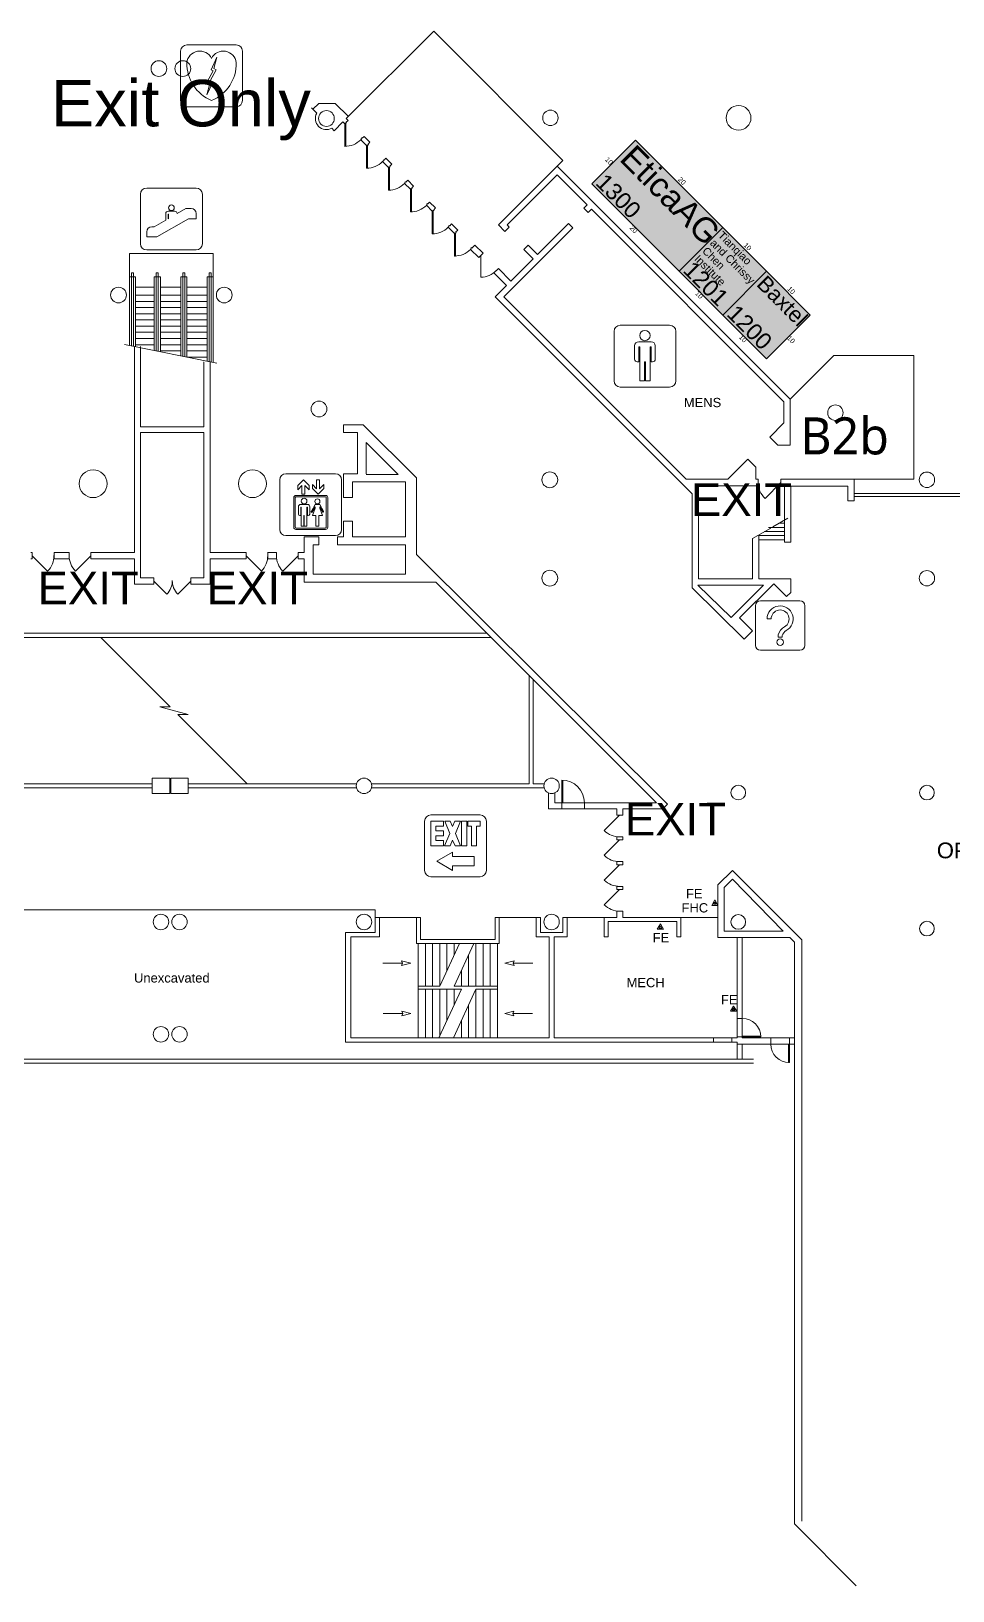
# Model space of a CAD drawing. Header units: inches. Extents: x -357 to 23496, y 116 to 10306.
# Drawn here: x 4806 to 6594, y 546 to 3572 of the extents above; entities that cross this region are included whole.
import ezdxf
from ezdxf.enums import TextEntityAlignment as Align

# ---------------------------------------------------------------- set-up
doc = ezdxf.new("R2010")
doc.units = ezdxf.units.IN
doc.header["$MEASUREMENT"] = 0
for name, color, linetype, true_color in [('BOOTH_DIMENSION', 7, 'Continuous', 0x000000), ('BOOTH_NUMBER', 7, 'Continuous', 0x000000), ('BOOTHLAYER', 7, 'Continuous', 0x000000), ('Building', 7, 'Continuous', 0xffffff), ('Columns', 7, 'Continuous', 0xffffff), ('COMPANY_NAME', 7, 'Continuous', 0x000000), ('DRAWINGLAYER', 7, 'Continuous', 0xffffff), ('Exit Text', 7, 'Continuous', 0xffffff), ('Fire', 7, 'Continuous', 0xffffff), ('HIGHLIGHT_SCHEME', 7, 'Continuous', 0x000000), ('Symbols', 7, 'Continuous', 0xffffff), ('Text', 7, 'Continuous', 0xffffff)]:
    doc.layers.add(name, color=color, linetype=linetype, true_color=true_color)
doc.styles.add('Arial', font='Arial.ttf')
doc.styles.add('Trebuchet MS', font='trebuc.ttf')

msp = doc.modelspace()

# ---------------------------------------------------------------- hatches: boundary and pattern name
at = {"layer": 'HIGHLIGHT_SCHEME', "true_color": 0xe3923d, "transparency": 33554687}
for points in [[(5978.3, 3360.8), (6148, 3191), (6063.2, 3106.2), (5893.5, 3275.9)], [(6148, 3191), (6232.9, 3106.2), (6148, 3021.3), (6063.2, 3106.2)], [(6232.9, 3106.2), (6317.7, 3021.3), (6232.9, 2936.5), (6148, 3021.3)]]:
    msp.add_hatch(color=33, dxfattribs=at).paths.add_polyline_path(points, flags=0)

# ---------------------------------------------------------------- linework, layer by layer
at = {"layer": 'BOOTHLAYER', "color": 7, "lineweight": 5}
for points in [[(5978.3, 3360.8), (6148, 3191), (6063.2, 3106.2), (5893.5, 3275.9)], [(6148, 3191), (6232.9, 3106.2), (6148, 3021.3), (6063.2, 3106.2)], [(6232.9, 3106.2), (6317.7, 3021.3), (6232.9, 2936.5), (6148, 3021.3)]]:
    msp.add_lwpolyline(points, close=True, dxfattribs=at)
at = {"layer": 'Building', "color": 18, "lineweight": 5, "true_color": 0x000000, "transparency": 33554687}
for points in [[(5586.9, 3572), (5417.2, 3402.3)], [(5837.5, 3321.4), (5586.9, 3572)], [(5360, 3412.9), (5349.6, 3423.2)], [(5352.4, 3420.4), (5364, 3432), (5396, 3432), (5421.5, 3406.5)], [(5410.9, 3395.9), (5393.9, 3378.9)], [(5414.3, 3392.4), (5410.9, 3395.9)], [(5415.7, 3393.9), (5414.3, 3392.4)], [(5416.3, 3392.4), (5414.3, 3392.4)], [(5414.3, 3392.4), (5414.3, 3348.4)], [(5416.4, 3393.2), (5415.7, 3393.9)], [(5416.3, 3348.5), (5416.3, 3392.4)], [(5417.9, 3394.6), (5416.4, 3393.2)], [(5420.7, 3398.8), (5417.1, 3395.3)], [(5417.1, 3395.3), (5417.9, 3394.6)], [(5417.2, 3402.3), (5420.7, 3398.8)], [(5393.9, 3378.9), (5389.2, 3383.6)], [(5445.4, 3361.3), (5446.8, 3362.7)], [(5456.7, 3350), (5445.4, 3361.3)], [(5446.1, 3363.5), (5447.6, 3364.9)], [(5446.8, 3362.7), (5446.1, 3363.5)], [(5447.6, 3364.9), (5448.3, 3364.2)], [(5448.3, 3364.2), (5451.8, 3367.7)], [(5451.8, 3367.7), (5463.1, 3356.4)], [(5458.2, 3351.4), (5456.7, 3350)], [(5458.7, 3306.1), (5458.7, 3350), (5456.7, 3350), (5456.7, 3306)], [(5458.9, 3350.7), (5458.2, 3351.4)], [(5460.3, 3352.1), (5458.9, 3350.7)], [(5463.1, 3356.4), (5459.6, 3352.8)], [(5459.6, 3352.8), (5460.3, 3352.1)], [(5458.7, 3306), (5456.7, 3306)], [(5487.9, 3318.9), (5489.3, 3320.3)], [(5499.2, 3307.6), (5487.9, 3318.9)], [(5488.6, 3321), (5490, 3322.4)], [(5489.3, 3320.3), (5488.6, 3321)], [(5490, 3322.4), (5490.7, 3321.7)], [(5490.7, 3321.7), (5494.2, 3325.3)], [(5494.2, 3325.3), (5505.5, 3314)], [(5500.6, 3309), (5499.2, 3307.6)], [(5501.2, 3263.6), (5501.2, 3307.6), (5499.2, 3307.6), (5499.2, 3263.6)], [(5501.3, 3308.3), (5500.6, 3309)], [(5502.7, 3309.7), (5501.3, 3308.3)], [(5505.5, 3314), (5502, 3310.4)], [(5502, 3310.4), (5502.7, 3309.7)], [(5712.4, 3196.2), (5837.5, 3321.4)], [(5826.3, 3310.2), (6278.6, 2857.9)], [(5530.3, 3276.5), (5531.7, 3277.9)], [(5541.6, 3265.2), (5530.3, 3276.5)], [(5531, 3278.6), (5532.4, 3280)], [(5531.7, 3277.9), (5531, 3278.6)], [(5532.4, 3280), (5533.1, 3279.3)], [(5533.1, 3279.3), (5536.6, 3282.8)], [(5536.6, 3282.8), (5548, 3271.5)], [(5548, 3271.5), (5544.4, 3268)], [(5826.3, 3293.2), (5729.3, 3196.2)], [(5884.5, 3235.1), (5826.3, 3293.2)], [(5501.2, 3263.6), (5499.2, 3263.6)], [(5543, 3266.6), (5541.6, 3265.2)], [(5543.6, 3221.2), (5543.6, 3265.2), (5541.6, 3265.2), (5541.6, 3221.2)], [(5543.7, 3265.9), (5543, 3266.6)], [(5545.1, 3267.3), (5543.7, 3265.9)], [(5544.4, 3268), (5545.1, 3267.3)], [(5575.5, 3236.9), (5579.1, 3240.4)], [(5579.1, 3240.4), (5590.4, 3229.1)], [(5543.6, 3221.2), (5541.6, 3221.2)], [(5572.7, 3234.1), (5574.1, 3235.5)], [(5584, 3222.7), (5572.7, 3234.1)], [(5573.4, 3236.2), (5574.8, 3237.6)], [(5574.1, 3235.5), (5573.4, 3236.2)], [(5574.8, 3237.6), (5575.5, 3236.9)], [(5585.4, 3224.2), (5584, 3222.7)], [(5586, 3178.8), (5586, 3222.7), (5584, 3222.7), (5584, 3178.7)], [(5586.1, 3223.4), (5585.4, 3224.2)], [(5587.6, 3224.9), (5586.1, 3223.4)], [(5590.4, 3229.1), (5586.9, 3225.6)], [(5586.9, 3225.6), (5587.6, 3224.9)], [(5878.1, 3228.7), (5884.5, 3235.1)], [(5886.6, 3220.2), (5878.1, 3228.7)], [(5893, 3226.6), (5886.6, 3220.2)], [(6266.6, 2853), (5893, 3226.6)], [(5586, 3178.7), (5584, 3178.7)], [(5615.1, 3191.6), (5616.6, 3193)], [(5627.2, 3179.6), (5615.1, 3191.6)], [(5615.8, 3193.7), (5617.3, 3195.2)], [(5616.6, 3193), (5615.8, 3193.7)], [(5617.3, 3195.2), (5618, 3194.5)], [(5618, 3194.5), (5621.5, 3198)], [(5621.5, 3198), (5633.5, 3186)], [(5628.6, 3181), (5627.2, 3179.6)], [(5629.2, 3135.6), (5629.2, 3179.6), (5627.2, 3179.6), (5627.2, 3135.6)], [(5629.3, 3180.3), (5628.6, 3181)], [(5630.7, 3181.7), (5629.3, 3180.3)], [(5633.5, 3186), (5630, 3182.4)], [(5630, 3182.4), (5630.7, 3181.7)], [(6217.8, 2594.6), (6217.8, 2509.2), (6279.8, 2509.2), (6279.8, 2483.2), (6271.6, 2475), (6246.7, 2499.9), (6180.4, 2433.5), (6205.3, 2408.6), (6189.1, 2392.4), (6088.2, 2492), (6088.2, 2674.5), (5706, 3056.6), (5728.1, 3078.7), (5703.9, 3102.9), (5712.4, 3111.3), (5736.6, 3087.1), (5779.8, 3130.4), (5761.8, 3148.5), (5770.3, 3156.9), (5788.3, 3138.9), (5848.4, 3199), (5856.9, 3190.5), (5723, 3056.6), (6076.8, 2702.8), (6157.6, 2702.8), (6196.5, 2741.7), (6212.2, 2726.1), (6212.2, 2702.8), (6216.6, 2702.8), (6216.6, 2689.6), (6100.6, 2689.6), (6100.6, 2509.2), (6205.8, 2509.2), (6205.8, 2587.7), (6240.9, 2607.9), (6236.6, 2609.1), (6267.8, 2609.1)], [(5725.1, 3183.5), (5712.4, 3196.2)], [(5733.6, 3192), (5725.1, 3183.5)], [(5729.3, 3196.2), (5733.6, 3192)], [(5659.7, 3149.9), (5658.3, 3148.5)], [(5658.3, 3148.5), (5674.2, 3132.6)], [(5660.4, 3152), (5659, 3150.6)], [(5659, 3150.6), (5659.7, 3149.9)], [(5661.1, 3151.3), (5660.4, 3152)], [(5666.8, 3157), (5661.1, 3151.3)], [(5682.7, 3141), (5666.8, 3157)], [(5159.3, 2929.2), (5159.3, 3140.7), (4996.6, 3140.7), (4996.6, 2961.9)], [(5629.2, 3135.6), (5627.2, 3135.6)], [(5674.2, 3132.6), (5682.7, 3141)], [(5678.4, 3136.8), (5678.4, 3094.8)], [(4996.6, 3095.5), (5008.6, 3095.5), (5008.6, 2959.5)], [(5000.6, 2961.1), (5000.6, 3103.4), (5004.6, 3103.4), (5004.6, 2960.3)], [(5056.5, 2949.9), (5056.5, 3095.5), (5044.5, 3095.5), (5044.5, 2952.3)], [(5052.5, 2950.7), (5052.5, 3103.4), (5048.5, 3103.4), (5048.5, 2951.5)], [(5108, 2939.6), (5108, 3095.5), (5096, 3095.5), (5096, 2942)], [(5104, 2940.4), (5104, 3103.4), (5100, 3103.4), (5100, 2941.2)], [(5159.3, 3095.5), (5147.3, 3095.5), (5147.3, 2931.7)], [(5155.3, 2930.1), (5155.3, 3103.4), (5151.3, 3103.4), (5151.3, 2930.9)], [(5008.6, 3075.1), (5044.5, 3075.1)], [(5044.5, 3060), (5008.6, 3060)], [(5056.5, 3075.1), (5096, 3075.1)], [(5096, 3060), (5056.5, 3060)], [(5108, 3075.1), (5147.3, 3075.1)], [(5147.3, 3060), (5108, 3060)], [(5044.5, 3047.7), (5008.6, 3047.7)], [(5044.5, 3035.7), (5008.6, 3035.7)], [(5096, 3047.7), (5056.5, 3047.7)], [(5096, 3035.7), (5056.5, 3035.7)], [(5147.3, 3047.7), (5108, 3047.7)], [(5147.3, 3035.7), (5108, 3035.7)], [(5044.5, 3023.7), (5008.6, 3023.7)], [(5044.5, 3011.7), (5008.6, 3011.7)], [(5044.5, 2999.7), (5008.6, 2999.7)], [(5096, 3023.7), (5056.5, 3023.7)], [(5096, 3011.7), (5056.5, 3011.7)], [(5096, 2999.7), (5056.5, 2999.7)], [(5147.3, 3023.7), (5108, 3023.7)], [(5147.3, 3011.7), (5108, 3011.7)], [(5147.3, 2999.7), (5108, 2999.7)], [(5044.5, 2987.7), (5008.6, 2987.7)], [(5044.5, 2975.7), (5008.6, 2975.7)], [(5096, 2987.7), (5056.5, 2987.7)], [(5096, 2975.7), (5056.5, 2975.7)], [(5147.3, 2987.7), (5108, 2987.7)], [(5147.3, 2975.7), (5108, 2975.7)], [(5006.2, 2960), (5006.2, 2560.3), (4921.5, 2560.3), (4921.5, 2548.3), (5006.2, 2548.3), (5006.2, 2499.2), (5043.7, 2499.2), (5043.7, 2511.2), (5018.2, 2511.2), (5018.2, 2793.2), (5141.2, 2793.2), (5141.2, 2511.2), (5115.7, 2511.2), (5115.7, 2499.2), (5153.2, 2499.2), (5153.2, 2548.3), (5222.9, 2548.3), (5222.9, 2560.3), (5153.2, 2560.3), (5153.2, 2930.5)], [(4986.9, 2963.9), (5166, 2927.9)], [(5044.5, 2963.7), (5008.6, 2963.7)], [(5018.2, 2960), (5018.2, 2804.6), (5141.2, 2804.6), (5141.2, 2930.5)], [(5096, 2963.7), (5056.5, 2963.7)], [(5096, 2951.7), (5056.5, 2951.7)], [(5147.3, 2963.7), (5108, 2963.7)], [(5147.3, 2951.7), (5108, 2951.7)], [(5147.3, 2939.7), (5108, 2939.7)], [(6363.5, 2942.8), (6278.6, 2857.9)], [(6518.6, 2942.8), (6363.5, 2942.8)], [(6518.6, 2702.8), (6518.6, 2942.8)], [(6266.6, 2811.8), (6266.6, 2853)], [(6278.6, 2857.9), (6278.6, 2768.5)], [(5809.7, 2094), (5809.7, 2063), (5942.2, 2063), (5942.2, 2050.7), (5954.2, 2050.7), (5954.2, 2063), (6031.4, 2063), (6040.4, 2072.1), (5553.3, 2556.7), (5553.3, 2705.4), (5450.3, 2808.5), (5412.1, 2808.5), (5412.1, 2793.2), (5438.8, 2793.2), (5438.8, 2713), (5412.1, 2713), (5412.1, 2667.2), (5429.3, 2667.2), (5429.3, 2697.8), (5532.3, 2697.8), (5532.3, 2590.9), (5429.3, 2590.9), (5429.3, 2621.4), (5412.1, 2621.4), (5412.1, 2590.9), (5400.2, 2590.9), (5400.2, 2575.6), (5532.3, 2575.6), (5532.3, 2518.3), (5352.9, 2518.3), (5352.9, 2575.6), (5364.2, 2575.6), (5364.2, 2590.9), (5335.7, 2590.9), (5335.7, 2560.3), (5323.7, 2560.3), (5323.7, 2548.3), (5335.7, 2548.3), (5335.7, 2503.1), (5591.2, 2503.1), (6019.3, 2075), (5821.7, 2075), (5821.7, 2094)], [(6239, 2784.1), (6266.6, 2811.8)], [(6254.6, 2768.5), (6239, 2784.1)], [(5456, 2712.1), (5518, 2712.1), (5456, 2774.1), (5456, 2713)], [(6278.6, 2768.5), (6254.6, 2768.5)], [(6260.6, 2696.2), (6229.9, 2665.5)], [(6260.6, 2689.6), (6260.6, 2702.8)], [(6260.6, 2702.8), (6518.6, 2702.8)], [(6403.1, 2702.8), (6403.1, 2660.5)], [(6267.8, 2689.6), (6260.6, 2689.6)], [(6267.8, 2580.7), (6267.8, 2689.6)], [(6390.6, 2688.9), (6279.6, 2688.9)], [(6279.6, 2688.9), (6279.6, 2580.7)], [(6390.6, 2660.5), (6390.6, 2688.9)], [(7050.8, 2675.2), (6403.1, 2675.2)], [(7050.8, 2669.3), (6403.1, 2669.3)], [(6403.1, 2660.5), (6390.6, 2660.5)], [(6249, 2609.1), (6244.8, 2610.2), (6274, 2627.1)], [(6267.8, 2617.1), (6256.7, 2617.1)], [(6267.8, 2593.2), (6217.8, 2593.2)], [(6267.8, 2585.4), (6217.8, 2585.4)], [(6267.8, 2601.1), (6229, 2601.1)], [(6279.6, 2580.7), (6267.8, 2580.7)], [(4805.1, 2548.3), (4808.1, 2548.3), (4808.1, 2560.3), (4805.1, 2560.3)], [(4808.1, 2554.3), (4837.8, 2524.6)], [(4850.2, 2560.3), (4879.5, 2560.3), (4879.5, 2548.3), (4850.2, 2548.3), (4850.2, 2560.3)], [(4891.8, 2524.6), (4921.5, 2554.3)], [(5222.9, 2554.3), (5252.6, 2524.6)], [(5264.7, 2560.3), (5281.7, 2560.3), (5281.7, 2548.3), (5264.7, 2548.3)], [(5264.9, 2560.3), (5264.9, 2548.3)], [(5323.7, 2554.3), (5294, 2524.6)], [(5043.7, 2505.2), (5069.2, 2479.8)], [(5090.2, 2479.8), (5115.7, 2505.2)], [(6099.6, 2497.2), (6227.1, 2497.2), (6164.2, 2434.3), (6099.6, 2497.2)], [(5698.6, 2395.7), (4170.7, 2395.7), (4170.7, 2403.7), (5690.6, 2403.7)], [(5466.7, 2111.7), (5772.1, 2111.7), (5772.1, 2322.2)], [(5800.7, 2111.7), (5779.7, 2111.7), (5779.7, 2314.6)], [(5835.3, 2063), (5835.3, 2119)], [(5837.3, 2075), (5837.3, 2119)], [(5040.7, 2111.7), (4714.7, 2111.7)], [(5040.7, 2103.7), (4714.7, 2103.7)], [(5110.7, 2111.7), (5436.7, 2111.7)], [(5110.7, 2103.7), (5436.7, 2103.7)], [(5466.7, 2103.7), (5800.7, 2103.7)], [(5879.3, 2075), (5879.3, 2063)], [(5947.5, 2050.7), (5917.8, 2021)], [(5947.5, 2002.7), (5917.8, 1973)], [(5954.2, 2002.7), (5942.2, 2002.7), (5942.2, 2008.7), (5954.2, 2008.7), (5954.2, 2002.7)], [(5947.5, 1954.7), (5917.8, 1925)], [(5954.2, 1954.7), (5942.2, 1954.7), (5942.2, 1960.7), (5954.2, 1960.7), (5954.2, 1954.7)], [(6406.8, 555.6), (6287.1, 676.2), (6287.1, 1804.5), (6278.3, 1813.4), (6138.4, 1813.4), (6138.4, 1915.5), (6166.5, 1943.6), (6301.2, 1808.9), (6301.2, 680.9)], [(5947.5, 1906.7), (5917.8, 1877)], [(5954.2, 1912.7), (5942.2, 1912.7), (5942.2, 1906.7), (5954.2, 1906.7), (5954.2, 1912.7)], [(6150.4, 1826), (6265.1, 1826), (6166.7, 1926.8), (6150.4, 1910.6), (6150.4, 1826)], [(6207.2, 1577.7), (4286.7, 1577.7), (4291.7, 1610.7), (4735.6, 1610.7), (4735.6, 1823.1), (4677.9, 1823.1), (4677.9, 1867.1), (5473.6, 1867.1), (5473.6, 1823.1), (5415.9, 1823.1), (5415.9, 1610.7), (6175.7, 1610.7), (6175.7, 1577.7)], [(5785.9, 1852.4), (5785.9, 1815.1), (5810.7, 1815.1), (5810.7, 1618.7), (5425.9, 1618.7), (5425.9, 1815.1), (5481.6, 1815.1), (5481.6, 1852.4)], [(6138.4, 1852.4), (5954.2, 1852.4), (5954.2, 1864.7), (5942.2, 1864.7), (5942.2, 1852.4), (5837.6, 1852.4), (5837.6, 1823.1), (5793.9, 1823.1), (5793.9, 1852.4), (5705.9, 1852.4), (5705.9, 1809.7), (5561.6, 1809.7), (5561.6, 1852.4), (5473.6, 1852.4)], [(5713.9, 1852.4), (5713.9, 1801.7), (5553.6, 1801.7), (5553.6, 1852.4)], [(5845.6, 1852.4), (5845.6, 1815.1), (5820.7, 1815.1), (5820.7, 1618.7), (6175.7, 1618.7), (6175.7, 1813.4)], [(6066.4, 1852.4), (6066.4, 1815.1), (6058.8, 1815.1), (6058.8, 1844.7), (5925.2, 1844.7), (5925.2, 1815.1), (5917.6, 1815.1), (5917.6, 1852.4)], [(5556.7, 1801.7), (5556.7, 1618.6)], [(5636.8, 1801.7), (5598.7, 1719.2), (5556.7, 1719.2)], [(5570.7, 1801.7), (5570.7, 1719.2)], [(5584.7, 1801.7), (5584.7, 1719.2)], [(5598.7, 1801.7), (5598.7, 1719.2)], [(5612.7, 1801.7), (5612.7, 1749.5)], [(5626.7, 1801.7), (5626.7, 1779.8)], [(5710.7, 1719.2), (5626.7, 1719.2), (5664.8, 1801.7)], [(5668.7, 1801.7), (5668.7, 1719.2)], [(5682.7, 1801.7), (5682.7, 1719.2)], [(5696.7, 1801.7), (5696.7, 1719.2)], [(5710.7, 1801.7), (5710.7, 1618.6)], [(6185.7, 1813.4), (6185.7, 1618.7), (6287.1, 1618.7)], [(5526.6, 1764), (5488.4, 1764)], [(5524.4, 1768.5), (5542.4, 1764), (5524.4, 1759.5), (5526.6, 1764), (5524.4, 1768.5)], [(5654.7, 1779.8), (5654.7, 1719.2)], [(5743, 1759.5), (5725, 1764), (5743, 1768.5), (5740.9, 1764), (5743, 1759.5)], [(5740.9, 1764), (5779, 1764)], [(5640.7, 1749.5), (5640.7, 1719.2)], [(5597.1, 1618.6), (5640.7, 1713.2), (5556.7, 1713.2)], [(5570.7, 1713.2), (5570.7, 1618.6)], [(5584.7, 1713.2), (5584.7, 1618.6)], [(5598.7, 1713.2), (5598.7, 1622.2)], [(5612.7, 1713.2), (5612.7, 1652.5)], [(5668.7, 1618.6), (5668.7, 1713.2), (5625.1, 1618.6)], [(5626.7, 1713.2), (5626.7, 1682.8)], [(5710.7, 1713.2), (5668.7, 1713.2)], [(5682.7, 1713.2), (5682.7, 1618.6)], [(5696.7, 1713.2), (5696.7, 1618.6)], [(5526.9, 1666.1), (5488.8, 1666.1)], [(5524.8, 1670.6), (5542.8, 1666.1), (5524.8, 1661.6), (5526.9, 1666.1), (5524.8, 1670.6)], [(5654.7, 1682.8), (5654.7, 1618.6)], [(5742.7, 1661.6), (5724.7, 1666.1), (5742.7, 1670.6), (5740.6, 1666.1), (5742.7, 1661.6)], [(5740.6, 1666.1), (5778.7, 1666.1)], [(5640.7, 1652.5), (5640.7, 1618.6)], [(6185.7, 1656.5), (6175.7, 1656.5)], [(6129.7, 1610.7), (6129.7, 1618.7)], [(6165.7, 1610.7), (6165.7, 1618.7)], [(6175.7, 1620.5), (6221.7, 1620.5), (6221.7, 1622.2), (6185.7, 1622.2)], [(6175.7, 1606.7), (6287.1, 1606.7)], [(6185.7, 1606.7), (6185.7, 1577.7)], [(6241.1, 1606.7), (6241.1, 1618.7)], [(6277.1, 1618.7), (6277.1, 1570.7), (6275.4, 1570.7), (6275.4, 1606.7)], [(6207.2, 1569.7), (4285.5, 1569.7), (4131.4, 545.9)]]:
    msp.add_lwpolyline(points, dxfattribs=at).dxf.unprotected_set("ltscale", 0)
for centre, radius, start, end in [((5378.8, 3402.5), 21.5, 151.1819, -61.1819), ((5414.3, 3392.4), 44, -90, -45), ((5456.7, 3350), 44, -90, -45), ((5499.2, 3307.6), 44, -90, -45), ((5541.6, 3265.2), 44, -90, -45), ((5584, 3222.7), 44, -90, -45), ((5627.2, 3179.6), 44, -90, -45), ((5678.4, 3136.8), 42, -90, -43.7874), ((6258.6, 2696.2), 42, 179.5736, -133.0693), ((4808.1, 2554.3), 42, -45, 0.3042), ((4921.5, 2554.3), 42, 179.6977, -135), ((5222.9, 2554.3), 42, -45, 0.3042), ((5323.7, 2554.3), 42, 179.6977, -135), ((5043.7, 2505.2), 36, -45, 1.6015), ((5115.7, 2505.2), 36, 178.3887, -135), ((5835.3, 2075), 44, 0, 90), ((5947.5, 2050.7), 42, -135, -89.5736), ((5947.5, 2002.7), 42, -135, -89.5736), ((5947.5, 1954.7), 42, -135, -89.5736), ((5947.5, 1906.7), 42, -135, -89.5736), ((6185.7, 1620.5), 36, 0, 90), ((6277.1, 1606.7), 36, 180, -90)]:
    msp.add_arc(centre, radius, start, end, dxfattribs=at).dxf.unprotected_set("ltscale", 0)
at = {"layer": 'Columns', "color": 6, "lineweight": 5, "transparency": 33554687}
for points in [[(5040.7, 2092.7), (5040.7, 2122.7), (5074.7, 2122.7), (5074.7, 2092.7), (5040.7, 2092.7)], [(5076.7, 2092.7), (5076.7, 2122.7), (5110.7, 2122.7), (5110.7, 2092.7), (5076.7, 2092.7)]]:
    msp.add_lwpolyline(points, dxfattribs=at).dxf.unprotected_set("ltscale", 0)
for centre, radius in [((5053.7, 3499.4), 15.3), ((5100.1, 3499.4), 15.3), ((6178.5, 3403.8), 24), ((5378.8, 3402.5), 15.3), ((5813.4, 3403.8), 15), ((4975.4, 3060), 15.3), ((5180.5, 3060), 15.3), ((5364.4, 2839), 15.3), ((6366.4, 2831.7), 15), ((4926.1, 2693.9), 27), ((5235.3, 2693.9), 27), ((5812.2, 2701.6), 15.3), ((6544, 2701.6), 15), ((5812.2, 2510.7), 15.3), ((6544, 2510.6), 14.9), ((5451.7, 2107.7), 15), ((5815.7, 2107.7), 15), ((6178, 2094.7), 14.2), ((6544, 2094.7), 14.3), ((5057.7, 1843.7), 15), ((5093.7, 1843.7), 15), ((5451.7, 1843.7), 15), ((5815.7, 1843.7), 15), ((6178, 1843.7), 14.2), ((6544, 1830.7), 14.2), ((5057.7, 1625.7), 15), ((5093.7, 1625.7), 15)]:
    msp.add_circle(centre, radius, dxfattribs=at).dxf.unprotected_set("ltscale", 0)
at = {"layer": 'Exit Text', "color": 1, "lineweight": 5, "transparency": 33554687}
for points in [[(5569.2, 2039.4), (5569.2, 1943.4)], [(5677.2, 2051.4), (5581.2, 2051.4)], [(5591.2, 2020.5), (5591.2, 2029.4), (5606.2, 2029.4), (5606.2, 2039.4), (5581.2, 2039.4), (5581.2, 1991.4), (5606.2, 1991.4), (5606.2, 2001.4), (5591.2, 2001.4), (5591.2, 2010.5), (5606.2, 2010.5), (5606.2, 2020.5), (5591.2, 2020.5)], [(5629.1, 2015.6), (5638.9, 2039.4), (5628.1, 2039.4), (5623.7, 2028.7), (5619.2, 2039.4), (5608.4, 2039.4), (5618.3, 2015.6), (5608.2, 1991.4), (5619, 1991.4), (5623.7, 2002.6), (5628.3, 1991.4), (5639.2, 1991.4), (5629.1, 2015.6)], [(5641.2, 2039.4), (5641.2, 1991.4), (5651.2, 1991.4), (5651.2, 2039.4), (5641.2, 2039.4)], [(5670.2, 2029.4), (5670.2, 1991.4), (5660.2, 1991.4), (5660.2, 2029.4), (5653.2, 2029.4), (5653.2, 2039.4), (5677.2, 2039.4), (5677.2, 2029.4), (5670.2, 2029.4)], [(5689.2, 1943.4), (5689.2, 2039.4)], [(5623.2, 1970.4), (5623.2, 1979.4), (5593.2, 1961.4), (5623.2, 1943.4), (5623.2, 1952.4), (5665.2, 1952.4), (5665.2, 1970.4), (5623.2, 1970.4)], [(5581.2, 1931.4), (5677.2, 1931.4)]]:
    msp.add_lwpolyline(points, dxfattribs=at).dxf.unprotected_set("ltscale", 0)
for centre, start, end in [((5581.2, 2039.4), 90, 180), ((5677.2, 2039.4), 0, 90), ((5581.2, 1943.4), 180, -90), ((5677.2, 1943.4), -90, 0)]:
    msp.add_arc(centre, 12, start, end, dxfattribs=at).dxf.unprotected_set("ltscale", 0)
at = {"layer": 'Fire', "color": 1, "lineweight": 5, "transparency": 33554687}
for points in [[(6138.4, 1875.9), (6132.4, 1886.3), (6126.4, 1875.9), (6138.4, 1875.9)], [(6129.8, 1877.9), (6134.9, 1877.9), (6132.4, 1882.3), (6129.8, 1877.9)], [(6032.8, 1829.6), (6026.8, 1840), (6020.8, 1829.6), (6032.8, 1829.6)], [(6024.3, 1831.6), (6029.3, 1831.6), (6026.8, 1836), (6024.3, 1831.6)], [(6174.9, 1670.3), (6168.9, 1680.6), (6162.9, 1670.3), (6174.9, 1670.3)], [(6166.3, 1672.3), (6171.4, 1672.3), (6168.9, 1676.6), (6166.3, 1672.3)]]:
    msp.add_lwpolyline(points, dxfattribs=at).dxf.unprotected_set("ltscale", 0)
at = {"layer": 'Symbols', "color": 4, "lineweight": 5, "transparency": 33554687}
for points in [[(5203.9, 3545.4), (5107.9, 3545.4)], [(5095.9, 3533.4), (5095.9, 3437.4)], [(5158.2, 3473.1), (5146.9, 3448.8), (5152.8, 3470.8), (5147.1, 3473.5), (5158.8, 3495.1), (5154.9, 3497), (5166.4, 3521.7), (5160.4, 3499.3), (5164.7, 3497.3), (5152.9, 3475.6), (5158.2, 3473.1)], [(5215.9, 3437.4), (5215.9, 3533.4)], [(5107.9, 3425.4), (5203.9, 3425.4)], [(5018, 3255.6), (5018, 3159.6)], [(5126, 3267.6), (5030, 3267.6)], [(5138, 3159.6), (5138, 3255.6)], [(5050, 3172.7), (5111.3, 3208.1)], [(5067, 3218.3), (5067, 3205.6)], [(5084.6, 3222.7), (5071.4, 3222.7)], [(5072.5, 3217.2), (5071.4, 3217.2), (5071.4, 3208.2), (5072.5, 3208.8), (5072.5, 3217.2)], [(5106, 3228.1), (5089, 3218.3)], [(5116, 3228.1), (5106, 3228.1)], [(5111.3, 3208.1), (5126, 3208.1)], [(5126, 3208.1), (5126, 3218.1)], [(5030, 3182.7), (5030, 3172.7)], [(5044.6, 3192.7), (5040, 3192.7)], [(5067, 3205.6), (5044.6, 3192.7)], [(5030, 3172.7), (5050, 3172.7)], [(5030, 3147.6), (5126, 3147.6)], [(6044.8, 3001.5), (5948.8, 3001.5)], [(5936.8, 2989.5), (5936.8, 2893.5)], [(6008.8, 2969.5), (5984.8, 2969.5)], [(6056.8, 2893.5), (6056.8, 2989.5)], [(5976.8, 2961.5), (5976.8, 2935.5)], [(5984.8, 2930.5), (5984.8, 2959.5)], [(5984.8, 2959.5), (5986.8, 2959.5)], [(5986.8, 2959.5), (5986.8, 2893.5)], [(6006.8, 2893.5), (6006.8, 2959.5)], [(6006.8, 2959.5), (6008.8, 2959.5)], [(6008.8, 2959.5), (6008.8, 2930.5)], [(6016.8, 2935.5), (6016.8, 2961.5)], [(5981.8, 2930.5), (5984.8, 2930.5)], [(5995.8, 2893.5), (5995.8, 2930.5)], [(5995.8, 2930.5), (5997.8, 2930.5)], [(5997.8, 2930.5), (5997.8, 2893.5)], [(6008.8, 2930.5), (6011.8, 2930.5)], [(5948.8, 2881.5), (6044.8, 2881.5)], [(5986.8, 2893.5), (5995.8, 2893.5)], [(5997.8, 2893.5), (6006.8, 2893.5)], [(5288.3, 2701.3), (5288.3, 2605.3)], [(5396.3, 2713.3), (5300.3, 2713.3)], [(5323, 2690.2), (5334, 2701.2), (5345, 2690.2), (5345, 2682.4), (5336.7, 2690.6), (5336.7, 2673.7), (5331.2, 2673.7), (5331.2, 2690.6), (5323, 2682.4), (5323, 2690.2)], [(5373.5, 2692.4), (5365.3, 2684.2), (5365.3, 2701.2), (5359.8, 2701.2), (5359.8, 2684.2), (5351.5, 2692.4), (5351.5, 2684.7), (5362.5, 2673.7), (5373.5, 2684.7), (5373.5, 2692.4)], [(5408.3, 2605.3), (5408.3, 2701.3)], [(5315.3, 2666.9), (5315.3, 2609.7)], [(5318, 2666.9), (5318, 2609.7)], [(5376.9, 2671.3), (5319.7, 2671.3)], [(5376.9, 2668.5), (5319.7, 2668.5)], [(5378.5, 2609.7), (5378.5, 2666.9)], [(5381.3, 2609.7), (5381.3, 2666.9)], [(5324.4, 2649.3), (5324.4, 2635)], [(5342, 2653.7), (5328.8, 2653.7)], [(5328.8, 2632.2), (5328.8, 2648.2)], [(5328.8, 2648.2), (5329.9, 2648.2)], [(5329.9, 2648.2), (5329.9, 2611.9)], [(5340.9, 2611.9), (5340.9, 2648.2)], [(5340.9, 2648.2), (5342, 2648.2)], [(5342, 2648.2), (5342, 2632.2)], [(5346.4, 2635), (5346.4, 2649.3)], [(5349.5, 2640.9), (5356.9, 2653.7)], [(5356.9, 2649.3), (5350.3, 2637.9)], [(5351.6, 2632.2), (5356.9, 2646.6)], [(5356.9, 2653.7), (5365.7, 2653.7)], [(5356.9, 2646.6), (5356.9, 2649.3)], [(5365.7, 2653.7), (5373.1, 2640.9)], [(5372.3, 2637.9), (5365.7, 2649.3)], [(5365.7, 2649.3), (5365.7, 2646.6)], [(5365.7, 2646.6), (5370.9, 2632.2)], [(5319.7, 2608), (5376.9, 2608)], [(5319.7, 2605.3), (5376.9, 2605.3)], [(5327.1, 2632.2), (5328.8, 2632.2)], [(5329.9, 2611.9), (5334.8, 2611.9)], [(5334.8, 2611.9), (5334.8, 2632.2)], [(5334.8, 2632.2), (5335.9, 2632.2)], [(5335.9, 2632.2), (5335.9, 2611.9)], [(5335.9, 2611.9), (5340.9, 2611.9)], [(5342, 2632.2), (5343.6, 2632.2)], [(5358.5, 2632.2), (5351.6, 2632.2)], [(5358.5, 2611.9), (5358.5, 2632.2)], [(5364, 2611.9), (5358.5, 2611.9)], [(5370.9, 2632.2), (5364, 2632.2)], [(5364, 2632.2), (5364, 2611.9)], [(5300.3, 2593.3), (5396.3, 2593.3)], [(6211.2, 2457.1), (6211.2, 2380.3)], [(6297.6, 2466.7), (6220.8, 2466.7)], [(6307.2, 2380.3), (6307.2, 2457.1)], [(6233.7, 2431.6), (6241.7, 2431.6)], [(6255.2, 2400.6), (6255.2, 2396)], [(6255.2, 2396), (6263.2, 2396)], [(6263.2, 2396), (6263.2, 2399.5)], [(6220.8, 2370.7), (6297.6, 2370.7)]]:
    msp.add_lwpolyline(points, dxfattribs=at).dxf.unprotected_set("ltscale", 0)
for centre, radius in [((5078, 3229.3), 5.5), ((5996.8, 2981.5), 10), ((5335.4, 2660.3), 5.5), ((5361.3, 2659.7), 4.95), ((6259.2, 2386.5), 6.28)]:
    msp.add_circle(centre, radius, dxfattribs=at).dxf.unprotected_set("ltscale", 0)
for centre, radius, start, end in [((5107.9, 3533.4), 12, 90, 180), ((5203.9, 3533.4), 12, 0, 90), ((5133.1, 3508.1), 25.3, 26.0709, 173.8812), ((5185.5, 3509), 77.5, 178.6869, -112.4586), ((5178.6, 3508.1), 25.3, 6.1188, 153.9291), ((5126.3, 3509), 77.5, -67.5414, 1.3131), ((5107.9, 3437.4), 12, 180, -90), ((5203.9, 3437.4), 12, -90, 0), ((5030, 3255.6), 12, 90, 180), ((5126, 3255.6), 12, 0, 90), ((5071.4, 3218.3), 4.4, 90, 180), ((5084.6, 3218.3), 4.4, -0.0614, 90), ((5116, 3218.1), 10, 0, 90), ((5040, 3182.7), 10, 90, 180), ((5030, 3159.6), 12, 180, -90), ((5126, 3159.6), 12, -90, 0), ((5948.8, 2989.5), 12, 90, 180), ((6044.8, 2989.5), 12, 0, 90), ((5984.8, 2961.5), 8, 90, 180), ((6008.8, 2961.5), 8, 0, 90), ((5981.8, 2935.5), 5, 180, -90), ((6011.8, 2935.5), 5, -90, 0), ((5948.8, 2893.5), 12, 180, -90), ((6044.8, 2893.5), 12, -90, 0), ((5300.3, 2701.3), 12, 90, 180), ((5396.3, 2701.3), 12, 0, 90), ((5319.7, 2666.9), 4.4, 90, 180), ((5319.7, 2666.9), 1.65, 90, 180), ((5376.9, 2666.9), 4.4, 0, 90), ((5376.9, 2666.9), 1.65, 0, 90), ((5328.8, 2649.3), 4.4, 90, 180), ((5327.1, 2635), 2.75, 180, -90), ((5342, 2649.3), 4.4, 0, 90), ((5343.6, 2635), 2.75, -90, 0), ((5351.4, 2639.8), 2.2, 150, -120), ((5371.2, 2639.8), 2.2, -60, 30), ((5300.3, 2605.3), 12, 180, -90), ((5319.7, 2609.7), 4.4, 180, -90), ((5319.7, 2609.7), 1.65, 180, -90), ((5376.9, 2609.7), 1.65, -90, 0), ((5376.9, 2609.7), 4.4, -90, 0), ((5396.3, 2605.3), 12, -90, 0), ((6220.8, 2457.1), 9.6, 90, 180), ((6259.2, 2431.6), 25.4, -62.9159, 180), ((6297.6, 2457.1), 9.6, 0, 90), ((6259.2, 2431.6), 17.4, -60.0755, 180), ((6279.1, 2394.5), 24.7, 117.0391, 165.8299), ((6279.1, 2394.5), 16.7, 119.9906, 162.7407), ((6220.8, 2380.3), 9.6, 180, -90), ((6297.6, 2380.3), 9.6, -90, 0)]:
    msp.add_arc(centre, radius, start, end, dxfattribs=at).dxf.unprotected_set("ltscale", 0)
at = {"layer": 'Text', "color": 18, "lineweight": 5, "true_color": 0x000000, "transparency": 33554687}
msp.add_lwpolyline([(4940.8, 2395.7), (5075.5, 2261.1), (5055.5, 2261.1), (5110.2, 2246.4), (5090.2, 2246.4), (5224.8, 2111.7)], dxfattribs=at).dxf.unprotected_set("ltscale", 0)

# ---------------------------------------------------------------- texts
at = {"layer": 'BOOTH_DIMENSION', "color": 8, "style": 'Arial'}
msp.add_text('10', height=9.6, rotation=315, dxfattribs=at).set_placement((5935.9, 3318.3), align=Align.TOP_RIGHT)
for s, p in [('20', (6063.2, 3275.9)), ('10', (6190.5, 3148.6)), ('10', (6275.3, 3063.8))]:
    msp.add_text(s, height=9.6, rotation=315, dxfattribs=at).set_placement(p, align=Align.BOTTOM_CENTER)
for s, p in [('20', (5978.3, 3191)), ('10', (6105.6, 3063.8)), ('10', (6190.5, 2978.9))]:
    msp.add_text(s, height=9.6, rotation=315, dxfattribs=at).set_placement(p, align=Align.TOP_CENTER)
msp.add_text('10', height=9.6, rotation=315, dxfattribs=at).set_placement((6275.3, 2978.9), align=Align.MIDDLE_LEFT)
at = {"layer": 'BOOTH_NUMBER', "color": 18, "true_color": 0x000000, "style": 'Arial'}
for s, p in [('1300', (5899.1, 3275.9)), ('1201', (6068.8, 3106.2)), ('1200', (6153.7, 3021.3))]:
    msp.add_text(s, height=32, rotation=315, dxfattribs=at).set_placement(p)
at = {"layer": 'COMPANY_NAME', "color": 18, "true_color": 0x000000, "attachment_point": 1, "rotation": 315, "line_spacing_factor": 0.85, "style": 'Arial'}
for s, insert, char_height, width in [('EticaAG', (5978.3, 3355.1), 46.69, 236), ('Tianqiao and Chrissy Chen Institute', (6148, 3185.4), 15.2, 116), ('Baxtel', (6232.9, 3100.5), 30.09, 116)]:
    msp.add_mtext(s, dxfattribs=dict(at, insert=insert, char_height=char_height, width=width))
at = {"layer": 'DRAWINGLAYER', "color": 33, "true_color": 0xe3923d, "style": 'Arial'}
msp.add_text('Exit Only', height=90.23, rotation=360, dxfattribs=at).set_placement((5096.4, 3432.4), align=Align.MIDDLE_CENTER)
at = {"layer": 'Exit Text', "color": 1, "style": 'Arial'}
for p in [(6184.2, 2631.5), (4916.5, 2460.2), (5244.6, 2460.2), (6056, 2011.5)]:
    msp.add_text('EXIT', height=63.28, rotation=0.0178, dxfattribs=at).set_placement(p, align=Align.CENTER)
at = {"layer": 'Fire', "color": 1, "style": 'Arial'}
for s, p in [('FE', (6092.5, 1889.5)), ('FHC', (6093.7, 1862.1)), ('FE', (6028, 1804.2)), ('FE', (6160.3, 1683.9))]:
    msp.add_text(s, height=18, rotation=360, dxfattribs=at).set_placement(p, align=Align.CENTER)
at = {"layer": 'Text', "color": 18, "true_color": 0x000000}
for s, height, style, p in [('MENS', 18, 'Arial', (6108.6, 2842.5)), ('B2b', 72, 'Trebuchet MS', (6384.2, 2750.8)), ('OPEN     ABOVE', 30.6, 'Arial', (6727.1, 1967.2)), ('MECH', 18, 'Arial', (5998.2, 1717.1))]:
    msp.add_text(s, height=height, rotation=360, dxfattribs=dict(at, style=style)).set_placement(p, align=Align.CENTER)
at = {"layer": 'Text', "color": 18, "true_color": 0x000000, "style": 'Arial'}
msp.add_text('Unexcavated', height=18, rotation=360, dxfattribs=at).set_placement((5078.8, 1735.1), align=Align.MIDDLE_CENTER)

doc.saveas('drawing.dxf')
